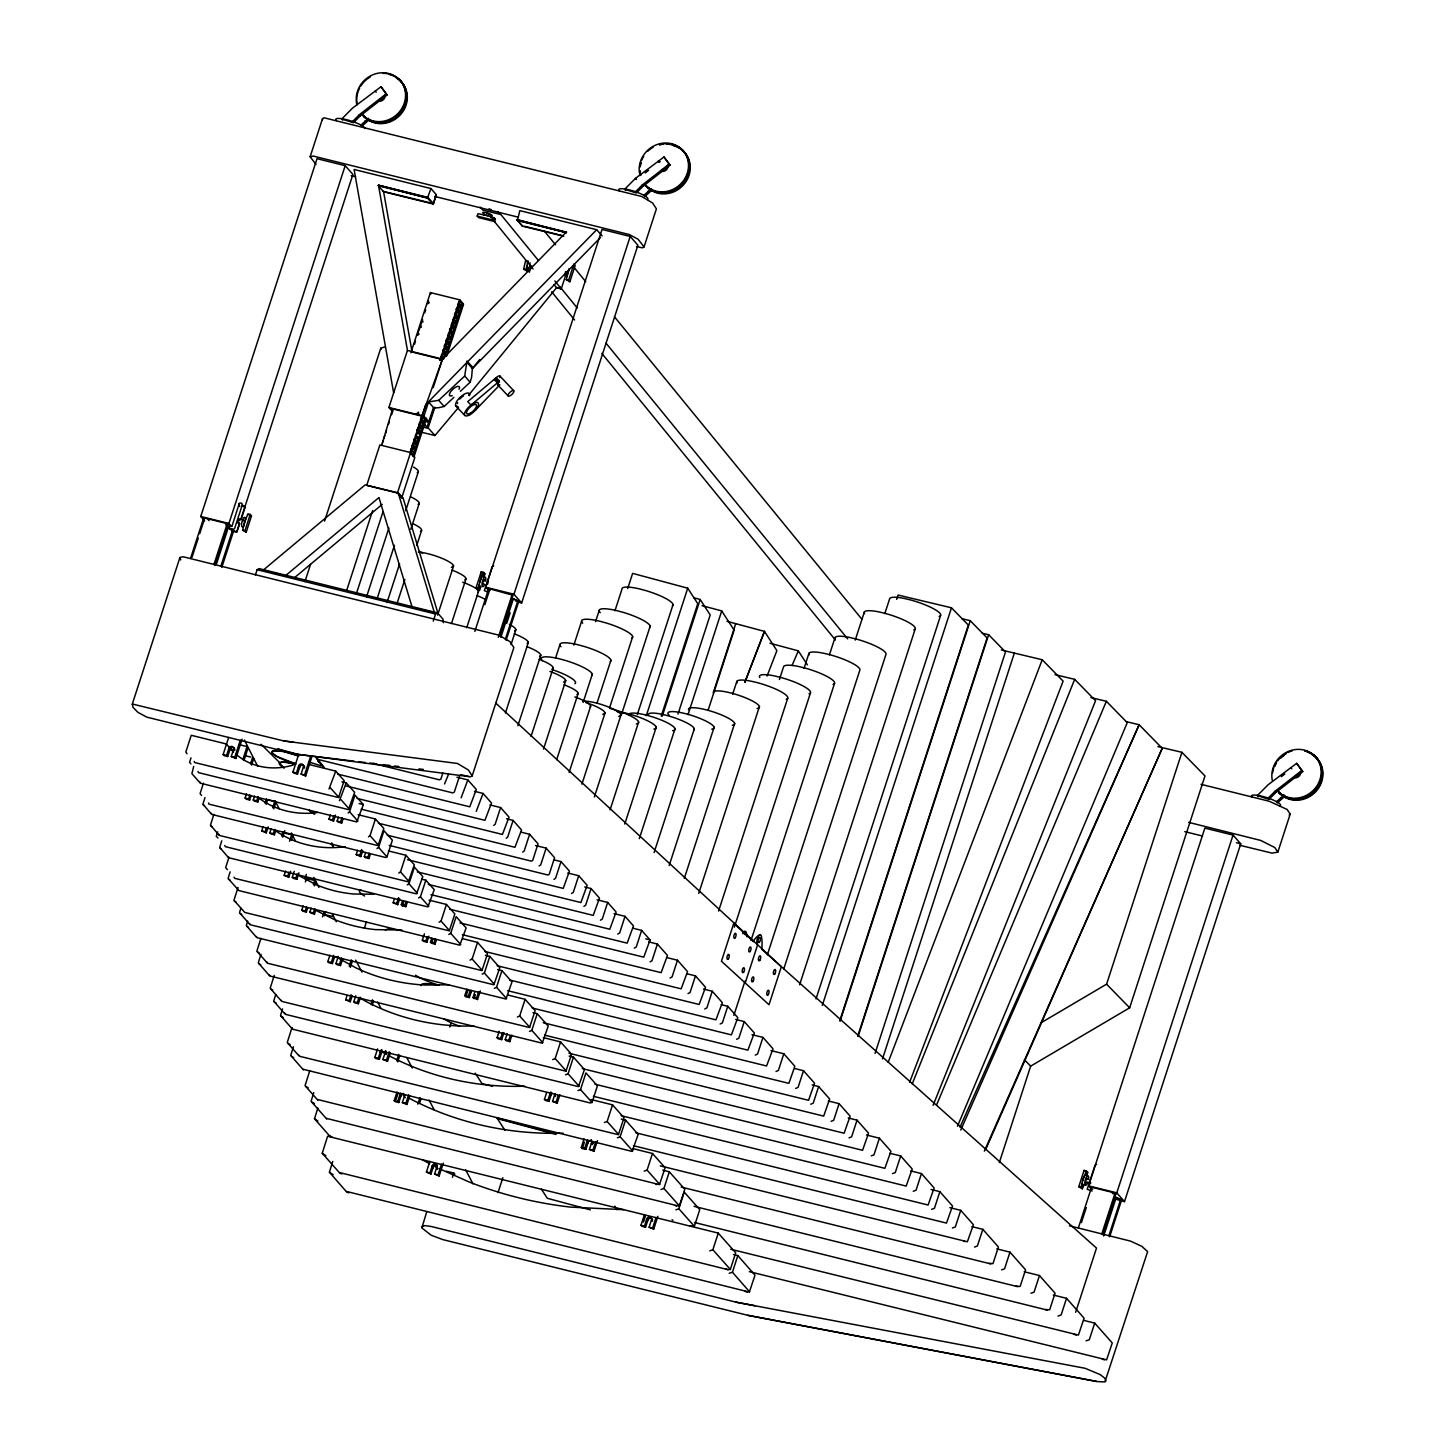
<?xml version="1.0" encoding="UTF-8"?>
<svg xmlns="http://www.w3.org/2000/svg" width="1455" height="1455" viewBox="0 0 1455 1455"><rect width="100%" height="100%" fill="white"/><g stroke="black" fill="none" stroke-linecap="round" stroke-linejoin="round"><path stroke-width="1.5" d="M346.526 1191.445L749.343 1292.095L755 1275.198L737.831 1255.592L733.502 1254.501M426.733 1211.779L421.859 1227.947L431.098 1235.186L442.757 1239.587L747.67 1315.284L1096.597 1381.523L1104.909 1381.941L1147.631 1251.646L1141.829 1246.317L1130.59 1241.133L1069.461 1225.783M1105.946 1381.141L1104.945 1378.322L1100.162 1374.575L1085.066 1368.282L736.012 1302.17L431.171 1226.474L424.915 1225.601L421.877 1226.729M1239.878 845.3L1271.961 853.103L1277.817 852.175L1274.835 847.556L1260.776 840.444L1188.644 822.366M1277.817 852.175L1290.185 814.127L1287.202 809.507L1269.287 801.269L1200.993 784.318M467.019 360.986L464.691 376.045L438.719 400.307L428.552 401.926L423.914 416.185L429.352 422.35L434.099 407.764M339.652 1172.566L727.937 1269.669L730.319 1269.433L735.721 1252.791L718.261 1233.112L327.611 1136.246L322.246 1153.251L339.833 1173.167M329.976 1135.918L332.195 1137.228M412.111 352.128L383.593 191.751L432.826 203.918L427.424 198.098L378.482 185.185L428.025 197.48L433.463 203.645L432.553 203.9M566.432 232.618L517.252 220.251L522.6 226.253L516.943 219.56L566.432 232.618L517.471 220.451L519.835 210.629L596.677 229.708L602.115 235.856M317.663 1099.525L659.497 1184.625L665.117 1167.71L652.495 1153.488L632.889 1148.613M326.575 1118.422L679.194 1206.177L684.832 1189.281L669.318 1171.784L662.752 1170.147M303.313 1069.298L632.125 1151.432L638.181 1134.354L625.559 1120.132L621.249 1119.059M298.712 1055.111L300.094 1056.403L618.393 1134.7L624.013 1117.786L612.537 1104.854L591.039 1099.525M291.964 1028.085L293.219 1029.34L590.13 1102.945L592.003 1102.49L597.423 1085.848L585.947 1072.917L580.527 1089.559L577.962 1090.595M284.689 1013.189L285.926 1014.462L578.453 1086.63L584.455 1069.534L573.47 1057.148L569.16 1056.075M239.766 520.435C239.638 514.288 235.965 526.51 239.257 522.309M281.161 1000.276L282.325 1001.531L565.959 1071.207L571.56 1054.293L560.575 1041.907L543.333 1037.633M484.861 581.273C485.206 575.962 480.968 584.674 483.824 584.037M487.607 584.164L488.189 581.691M1090.504 1182.206L1090.541 1183.752M269.266 974.886L270.357 976.123L542.242 1043.18L548.226 1026.084L537.222 1013.699L532.967 1012.644M266.902 962.082L267.938 963.337L529.529 1027.539L535.131 1010.607L525.11 999.312L507.559 994.965M256.353 936.529L257.317 937.748L506.013 999.021L511.96 981.925L501.939 970.63L497.628 969.557M249.551 923.598L250.478 924.816L493.863 984.78L499.811 967.684L489.789 956.39L485.406 955.298M242.294 504.885L242.33 504.721A2.001 1.855 -41.5 0 0 239.293 503.412L231.891 526.474C225.943 524.109 230.254 531.693 234.564 528.674L242.294 504.885L244.876 507.795L241.003 519.69M244.876 507.795L244.895 507.631A2.001 1.855 -41.5 0 0 242.385 506.031M234.019 877.147L234.819 878.365L449.268 930.836L454.851 913.922L446.449 904.446L429.079 900.136M228.126 856.54L228.817 857.741L427.952 906.92L434.245 889.66L425.842 880.202L421.604 879.147M224.725 845.482L225.361 846.664L416.53 893.879L422.805 876.619L414.402 867.144L408.982 883.785L407.236 884.913M218.887 834.279L219.523 835.461L408.437 881.875L414.293 864.743L405.89 855.267L388.376 850.92M244.058 523.818L247.877 513.851L250.224 514.433L251.515 515.888L246.222 532.203L242.585 530.166L245.549 519.217M211.357 813.29L211.884 814.454L385.702 857.504L386.975 856.85L392.377 840.19L383.975 830.714L378.573 847.374L376.972 848.538M527.456 263.355L528.038 260.863L525.982 269.702L527.274 271.157L528.692 267.884M479.568 590.148L478.277 588.675L479.986 581.091L483.569 572.379L481.223 571.797L475.931 588.093L479.568 590.148L480.987 586.874M567.723 273.34L569.214 268.757L566.25 279.687L569.887 281.743L575.18 265.428L573.888 263.973L568.596 280.269L569.887 281.743M1082.393 1188.771L1081.12 1187.316L1082.829 1179.732L1086.412 1171.02L1084.066 1170.42L1078.773 1186.734L1082.393 1188.771L1084.739 1183.406M208.502 802.978L208.993 804.142L377.991 845.61L383.829 828.477L375.426 819.001L358.112 814.709M200.081 782.099L200.499 783.226L356.766 821.93L363.368 804.597L354.965 795.121L349.564 811.781L348.109 812.981M198.044 771.496L198.407 772.605L348.473 809.617L354.638 792.338L346.235 782.863L341.925 781.79M194.243 761.42L194.57 762.529L338.579 797.54L344.144 780.608L335.741 771.132L309.515 764.621M316.39 758.019L316.681 759.11L452.741 792.902L454.251 792.248L459.671 775.606M246.222 532.203L244.931 530.748L250.224 514.433M525.692 260.281L523.636 269.12L527.274 271.157M479.75 582.327L481.241 577.744M481.623 577.108L482.514 573.252L481.223 571.797M484.733 584.383A4.929 1.582 -76.1 0 1 482.005 585.11A4.929 1.582 -76.1 0 1 484.097 577.599L484.861 573.834L483.569 572.379M1082.593 1180.969L1084.084 1176.386M1086.412 1171.02L1087.703 1172.475L1086.794 1176.331L1085.903 1175.313L1087.049 1171.748M460.398 391.304L470.129 382.192L471.62 377.245L472.457 367.151L468.383 362.531M553.973 284.507L556.556 287.672L561.284 288.854L566.65 272.158M234.655 750.489L233.564 749.398A2.546 2.328 -45.1 0 0 232.018 746.451A2.546 2.328 -45.1 0 0 228.926 748.27L230.017 749.361L227.708 756.509L224.216 755.672L223.124 754.581L228.671 737.43M227.708 756.509L226.616 755.418L228.926 748.27M242.076 739.176L235.837 758.473L231.254 756.545L234.037 748.052M235.837 758.473L234.746 757.382L240.293 740.231M242.894 759.437L247.041 746.561L239.511 744.742M243.985 760.529L248.132 747.652M250.496 763.948L252.57 757.509L253.679 758.601L251.588 765.039M250.969 796.012L249.678 799.995L246.204 799.141L245.113 798.049L246.495 793.757M249.678 799.995L248.587 798.886L249.878 794.921M259.208 797.649L257.826 801.941L254.334 801.105L253.243 800.014L254.516 796.049M257.826 801.941L256.717 800.85L258.117 796.558M265.028 803.233L266.411 798.941M266.12 804.324L267.502 800.032M268.211 826.876L266.301 832.842L261.718 830.896L263.1 826.604M272.649 807.743L274.722 801.305L267.193 799.486M266.301 832.842L265.192 831.733L266.483 827.768M273.74 808.835L275.813 802.396M275.813 830.496L274.431 834.788L270.939 833.951L269.848 832.86L271.121 828.895M304.495 768.04L303.404 766.949A2.546 2.328 -45.1 0 0 301.84 764.002A2.546 2.328 -45.1 0 0 298.748 765.821L299.839 766.912L297.529 774.078L294.056 773.223L292.946 772.132L298.493 754.981M274.431 834.788L273.322 833.697L274.722 829.405M297.529 774.078L296.438 772.987L298.748 765.821M311.897 756.727L305.677 776.024L301.094 774.096L303.404 766.949M281.633 836.061L283.016 831.787M282.725 837.171L284.816 830.732M305.677 776.024L304.568 774.933L310.806 755.636M289.581 841.226L291.655 834.788L284.125 832.988M291.364 840.172L292.746 835.879L291.655 834.788M290.691 871.309L288.763 877.274L284.18 875.346L285.562 871.054M288.763 877.274L287.672 876.183L288.945 872.2M298.966 872.8L296.893 879.238L293.401 878.384L292.31 877.292L294.237 871.345M296.893 879.238L295.801 878.147L297.184 873.855M304.95 878.693L306.35 874.4M305.368 881.93L306.75 877.638M335.505 815.091L333.577 821.057L328.994 819.129L330.376 814.836M307.623 908.084L306.35 912.049L302.858 911.212L301.767 910.121L303.149 905.828M333.577 821.057L332.486 819.965L333.759 815.982M313.389 884.804L314.771 880.511L305.368 878.256M306.35 912.049L305.241 910.957L306.532 906.992M314.48 885.895L315.862 881.603L314.771 880.511M343.089 818.729L341.707 823.021L338.233 822.166L337.124 821.075L338.415 817.11M315.862 909.721L314.48 914.013L310.988 913.176L309.897 912.085L311.17 908.102M341.707 823.021L340.615 821.93L341.998 817.637M314.48 914.013L313.371 912.922L314.771 908.629M322.501 916.905L323.883 912.612M324.283 915.85L325.665 911.558M362.732 850.593L360.804 856.558L356.22 854.612L357.603 850.32M360.804 856.558L359.712 855.449L361.64 849.502M334.705 956.426L332.395 963.574L328.903 962.737L327.812 961.646L329.885 955.208M370.334 854.212L368.933 858.505L365.46 857.668L364.35 856.577L365.642 852.612M332.395 963.574L331.303 962.483L333.595 955.335M368.933 858.505L367.842 857.413L369.224 853.121M342.598 959.1L340.525 965.538L337.033 964.701L335.941 963.592L338.251 956.444M340.525 965.538L339.433 964.447L341.507 958.008M349.236 966.265L351.31 959.845M350.328 967.375L352.419 960.937M352.201 995.784L350.273 1001.749L345.69 999.821L347.072 995.529M350.273 1001.749L349.182 1000.658L351.11 994.693M360.494 997.275L358.403 1003.714L354.929 1002.877L353.82 1001.786L355.748 995.82M358.403 1003.714L357.312 1002.622L358.694 998.33M399.652 898.717L397.724 904.683L393.159 902.755L394.541 898.463M397.724 904.683L396.633 903.591L398.561 897.626M407.255 902.355L405.872 906.647L402.38 905.81L401.289 904.719L402.562 900.736M402.38 905.81L403.653 901.827M371.08 1004.059L372.462 999.767M372.171 1005.15L373.553 1000.858M405.872 906.647L404.763 905.556L406.145 901.263M382.392 1051.128A2.546 2.328 -45.1 0 0 381.701 1052.238L379.391 1059.386L375.917 1058.549L374.808 1057.458L377.591 1048.873M379.391 1059.386L378.3 1058.294L380.61 1051.147A2.546 2.328 -45.1 0 1 381.828 1049.619M390.304 1052.765L387.521 1061.35L382.938 1059.422L385.248 1052.274A2.546 2.328 -45.1 0 0 385.32 1051.001M428.825 936.202L426.915 942.167L423.423 941.312L422.332 940.221L424.405 933.801M387.521 1061.35L386.43 1060.259L389.194 1051.674M426.915 942.167L425.806 941.076L427.097 937.093M436.427 939.839L435.045 944.113L431.553 943.277L430.462 942.185L431.735 938.22M431.553 943.277L432.844 939.312M435.045 944.113L433.954 943.022L435.336 938.748M396.633 1060.804L398.706 1054.366M397.724 1061.895L399.798 1055.457M403.599 1093.505A2.546 2.328 -45.1 0 0 401.125 1095.379L398.816 1102.526L395.342 1101.69L394.232 1100.598L397.015 1092.014M396.033 1099.543L398.106 1093.105M398.816 1102.526L397.724 1101.435L400.034 1094.287A2.546 2.328 -45.1 0 1 400.725 1093.178M409.728 1095.906L406.964 1104.491L402.38 1102.563L404.69 1095.415A2.546 2.328 -45.1 0 0 404.799 1094.778M406.964 1104.491L405.854 1103.399L408.637 1094.815M417.821 1104.2L419.895 1097.761L421.004 1098.852L419.622 1103.145M471.711 990.4L469.401 997.566L465.927 996.711L464.818 995.62L466.91 989.182M465.927 996.711L468.001 990.291M469.401 997.566L468.31 996.457L470.238 990.509L471.329 991.601M480.314 990.946L477.531 999.512L472.966 997.584L474.876 991.619M474.057 998.676L475.33 994.711M477.531 999.512L476.44 998.421L478.513 991.983M437.464 1165.637A2.546 2.328 -45.1 0 0 433.317 1166.855L431.007 1174.021L426.424 1172.075L429.88 1161.363M431.007 1174.021L429.916 1172.912L432.226 1165.764A2.546 2.328 -45.1 0 1 435.318 1163.945A2.546 2.328 -45.1 0 1 436.864 1166.892L434.554 1174.04L439.137 1175.967L443.302 1163.109M439.137 1175.967L438.046 1174.876L441.502 1164.164M503.994 1032.486L501.684 1039.634L498.192 1038.797L497.101 1037.706L499.174 1031.268M452.414 1177.331L453.796 1173.039L446.267 1171.239M501.684 1039.634L500.593 1038.543L502.502 1032.577L503.612 1033.668M511.887 1035.16L509.814 1041.598L506.322 1040.743L505.231 1039.652L507.158 1033.705M509.814 1041.598L508.723 1040.507L510.105 1036.215M552.027 1093.069A2.546 2.328 -45.1 0 0 551.336 1094.196L549.026 1101.344L545.534 1100.507L544.443 1099.398L546.516 1092.978M549.026 1101.344L547.917 1100.253L550.226 1093.105A2.546 2.328 -45.1 0 1 550.936 1091.977M559.92 1094.724L557.156 1103.308L552.573 1101.362L554.882 1094.215A2.546 2.328 -45.1 0 0 554.992 1093.578M557.156 1103.308L556.065 1102.199L558.138 1095.779M591.276 1140.393A2.546 2.328 -45.1 0 0 588.184 1142.23L585.874 1149.377L582.382 1148.541L581.291 1147.449L584.055 1138.865M582.382 1148.541L584.455 1142.102M585.874 1149.377L584.764 1148.286L587.074 1141.138A2.546 2.328 -45.1 0 1 587.784 1140.011M597.459 1140.611L594.004 1151.341L589.42 1149.395L591.73 1142.248A2.546 2.328 -45.1 0 0 591.839 1141.611M592.949 1142.702A2.546 2.328 -45.1 0 1 592.822 1143.339L592.44 1144.539L591.348 1143.448M594.004 1151.341L592.913 1150.25L595.677 1141.666M652.531 1221.182L651.44 1220.09A2.546 2.328 -45.1 0 0 649.876 1217.144A2.546 2.328 -45.1 0 0 646.784 1218.963L647.893 1220.054L645.583 1227.202L642.092 1226.365L641 1225.274L644.456 1214.543M643.474 1222.073L645.547 1215.652M645.583 1227.202L644.474 1226.11L646.784 1218.963M657.86 1216.307L653.713 1229.166L649.13 1227.238L651.44 1220.09M653.713 1229.166L652.622 1228.075L656.078 1217.344M132.078 704.747L179.929 557.465L183.094 556.756L499.101 635.217L510.032 641.728L513.851 647.602L472.184 775.879L470.602 776.806L295.583 754.072L146.828 717.151L137.97 712.386L132.896 707.257L132.587 704.075L283.98 740.977L457.434 763.475L468.364 769.986L472.184 775.879M316.026 164.415L310.133 156.776L322.501 118.728L324.083 117.8L641.655 196.48L652.586 202.972L656.405 208.865L644.038 246.913L642.455 247.841L636.49 246.532M204.609 520.835L200.754 516.47L317.008 158.686L345.181 165.688L352.91 174.418L240.857 519.271M190.496 558.538L203.755 517.78L227.235 523.618L228.199 524.709L214.958 565.468M192.005 557.32L198.28 538.004M199.681 533.712L204.555 518.689L203.755 517.78M213.976 564.376L227.235 523.618L225.634 524.928M231.509 526.383L228.926 523.473L345.181 165.688M216.358 564.304L228.217 527.838L233.655 530.893L221.815 567.359M238.784 504.012L239.748 506.431M220.851 566.268L232.691 529.802M239.457 523.582L236.656 532.203L232.454 531.166M239.729 523.655L236.91 531.748L231.709 530.602L232.036 528.911M190.987 757.855L189.587 762.347L190.896 763.893M391.631 410.583L388.903 407.491L407.455 350.437L378.482 185.185M255.407 575.052L257.135 569.705L259.045 568.596L437.5 612.901L442.975 619.102L443.32 622.74M193.697 766.385L191.896 773.678L200.281 783.117M203.482 783.099L200.099 793.502L201.518 795.43M204.991 797.576L202.918 804.16L211.448 814.145M213.867 814.4L210.466 825.131L219.014 835.134M217.668 831.842L216.286 836.334L217.941 837.989M393.65 392.905L354.092 169.471L430.935 188.55L427.424 198.098M304.913 581.673L310.533 564.376M324.574 521.126L380.774 348.182L384.302 347.072M221.76 840.826L219.705 847.41L228.271 857.413M433.281 203.791L436.245 194.643L430.935 188.55M436.373 194.697L433.463 203.645L383.156 191.351M228.999 857.268L225.616 867.671L227.453 869.69M230.145 871.854L228.089 878.438L238.911 890.587L459.78 945.168L466.146 927.944L456.143 916.65L450.723 933.31L448.777 934.437M410.601 452.56L397.451 492.99L366.715 485.352L379.864 444.939L410.601 452.56L414.857 457.397L401.726 497.828L402.908 498.119L398.252 493.1L434.463 612.846L416.221 608.317M392.668 408.764L381.665 445.375M410.856 352.819L430.425 292.582L459.707 299.839L463.563 304.222L446.794 355.875M238.02 887.477L233.946 900.318L244.876 912.467L481.951 970.594L487.552 953.68L477.531 942.385L462.599 938.675M382.338 443.266L383.356 440.119M383.847 438.646L384.811 435.663M385.557 433.39L386.521 430.425M388.467 424.387L389.431 421.423M391.631 414.693L393.323 409.455M414.511 344.253L415.475 341.288M418.403 332.286L417.44 335.25L419.113 334.013M418.876 330.794L422.55 319.518M424.733 312.789L425.697 309.824M428.625 300.821L427.661 303.786L429.334 302.549M430.807 294.092L430.425 292.582M240.875 908.138L239.511 912.649L249.787 924.471M346.636 590.585L372.625 510.596M247.677 921.07L246.313 925.562L256.607 937.402M477.204 216.104L477.968 213.721L486.643 215.376L494.063 217.723L495.355 219.178L494.591 221.56L478.477 217.559L477.204 216.104L493.3 220.105L494.591 221.56M356.329 593.858L382.938 511.978M417.094 429.752L419.222 427.115L421.805 430.043L420.168 431.207L420.368 434.499L417.094 429.752L419.677 432.681M444.357 345.872L444.848 344.38L447.431 347.309L447.631 350.6L444.357 345.872L446.94 348.782M446.067 340.615L446.54 339.142L449.122 342.052L449.322 345.362L446.067 340.615L448.649 343.544M454.578 314.407L456.706 311.77L459.289 314.68L457.652 315.844L457.852 319.154L454.578 314.407L457.161 317.336M456.288 309.151L456.761 307.678L459.362 310.606L459.544 313.898L456.288 309.151L458.871 312.079M421.95 416.039L410.055 452.614L413.929 456.997L426.515 418.258M440.119 360.094L459.725 299.766M410.71 453.342L422.896 415.857M460.344 300.567L441.374 358.949L439.737 360.113M433.19 387.648L442.466 359.112L566.468 231.872M366.533 596.877L388.903 527.983M413.347 452.178L410.765 449.249L412.42 448.085L415.002 451.014L412.874 453.651L413.547 455.47L410.965 452.56M412.674 447.303L415.257 450.232L415.057 446.921L416.694 445.776L414.111 442.847L412.474 444.011L415.057 446.921M416.276 443.175L413.693 440.247L416.948 444.994L416.767 441.683L418.403 440.538L415.821 437.609M417.985 437.937L415.403 435.009L418.658 439.756L417.985 437.937L420.113 435.281L417.53 432.371M421.386 427.443L418.804 424.514L422.059 429.261L421.877 425.951L423.514 424.805L420.932 421.877L419.295 423.023L421.877 425.951M423.569 420.713L420.986 417.785L422.641 416.639L425.224 419.567L423.096 422.205L423.769 424.023L420.513 419.276M443.339 352.928L445.921 355.857L445.721 352.547L447.358 351.401L444.775 348.473L443.138 349.618L445.721 352.547M450.359 338.306L447.758 335.378L451.032 340.124L450.359 338.306L452.487 335.668L449.886 332.74L448.249 333.886L450.832 336.814M452.05 333.05L454.178 330.412L451.596 327.502L449.959 328.648L452.541 331.576M451.85 326.702L454.433 329.63L453.76 327.812L455.888 325.174L453.305 322.246L451.65 323.41L454.233 326.32M453.56 321.464L456.143 324.392L455.942 321.082L457.598 319.936L454.997 317.008M460.58 306.841L457.998 303.913L461.253 308.66L460.58 306.841L462.708 304.204L460.107 301.276L458.471 302.422L461.053 305.35M413.293 456.27L425.478 418.767M462.926 303.495L445.666 356.639L443.084 353.711L441.429 354.856L444.011 357.785L443.539 359.276L440.956 356.348L441.629 358.166M493.3 220.105L494.063 217.723M260.936 938.311L256.862 951.134L267.193 962.955M433.354 407.909L427.206 426.788L434.936 435.536L458.489 407.509M421.95 426.77L428.006 428.279L434.881 407.145M260.972 954.189L258.281 962.846L269.575 975.778M376.918 599.224L394.469 545.261M405.69 510.723L418.312 471.857M387.012 602.57L399.598 563.831M410.783 529.384L419.185 503.539M329.012 789.01L335.741 771.132M274.231 975.396L270.175 988.236L281.251 1000.876M397.215 602.952L404.854 579.417M416.712 545.516L421.604 530.475M275.741 994.547L273.704 1001.149L284.78 1013.808M339.433 800.741L346.235 782.863M282.525 1008.915L280.506 1015.499L292.073 1028.703M526.619 270.43L527.783 266.865L526.874 265.829M529.274 272.321L531.311 266.065M291.982 1027.612L287.253 1042.526L298.839 1055.73M293.401 1046.763L290.709 1055.421L303.44 1069.916M433.281 621.139L435.591 614.01L437.5 612.901M437.628 615.083L453.614 565.85L452.705 564.394A21.225 4.347 18 0 0 418.494 552.1M368.461 836.825L370.025 835.643L375.426 819.001M451.468 623.54L466.073 578.599L465.163 577.144A21.225 4.347 18 0 0 451.941 570.087M309.769 1070.735L305.059 1085.648L317.808 1100.144M364.387 928.144L366.46 921.724M313.771 1092.614L311.079 1101.29L326.72 1119.022M478.913 589.402L480.077 585.838L479.168 584.819M484.224 573.106L483.06 576.671L480.714 576.089M466.709 627.742L478.531 591.348L477.622 589.893A21.225 4.347 18 0 0 462.708 582.2M488.334 590.148L485.77 587.238L602.024 229.453L630.197 236.456L637.908 245.186L521.654 602.97L518.089 602.079M317.845 1108.019L314.498 1118.786L330.14 1136.519M474.821 631.452L488.753 588.548L513.033 595.295L499.793 636.053M484.842 604.662L489.717 589.639L488.753 588.548M398.761 873.055L400.489 871.909L405.89 855.267M442.884 772.914L440.865 779.153L439.374 779.825L373.317 763.42M448.504 774.369L444.539 783.954M498.301 637.29L512.233 594.386M521.654 602.97L513.942 594.24L630.197 236.456M500.829 637.399L513.379 598.787L518.671 601.661L506.122 640.273M506.667 623.468L510.159 612.755M332.74 1161.436L329.412 1172.203L346.708 1192.045M418.603 897.953L420.422 896.844L425.842 880.202M505.321 639.363L517.871 600.751L513.379 598.787M511.051 644.565L515.925 629.597L514.997 628.142A21.225 4.347 18 0 0 509.377 624.395M456.925 777.206L467.855 779.916L461.126 797.813M505.431 712.968L528.383 642.346L527.456 640.891A21.225 4.347 18 0 0 514.252 633.816M439.083 922.179L441.047 921.088L446.449 904.446M474.439 791.32L483.06 793.448L476.258 811.326M517.889 725.718L540.842 655.077L539.914 653.622A21.225 4.347 18 0 0 526.71 646.566M489.971 804.924L500.593 807.561L495.173 824.203L493.736 825.422M555.664 657.787L559.848 644.874M531.057 736.321L553.3 667.827L552.391 666.372A21.225 4.347 18 0 0 539.168 659.315M506.558 818.801L513.088 820.42L507.686 837.062L506.213 838.28M449.777 1027.012L451.177 1022.683M573.87 645.074L581.582 621.34M470.038 960.136L472.129 959.027L477.531 942.385M543.515 749.07L565.759 680.576L564.849 679.121A21.225 4.347 18 0 0 549.935 671.428M595.586 621.631L599.078 610.864M482.223 974.123L484.37 973.031L489.789 956.39M520.963 832.133L529.62 834.279L524.218 850.92L522.654 852.121M556.665 759.674L578.217 693.326L577.308 691.871A21.225 4.347 18 0 0 564.085 684.796M583.164 702.365L592.276 674.283M614.956 610.754L621.976 589.184A26.827 5.493 18 0 1 639.891 589.002L646.475 590.785A26.827 5.493 18 0 1 672.465 605.862M494.336 988.345L496.537 987.272L501.939 970.63M627.723 588.493L632.634 573.379L687.724 588.202L697.763 603.698L661.261 716.024M569.123 772.423L590.675 706.075L589.766 704.62A21.225 4.347 18 0 0 574.852 696.909M535.531 845.5L546.152 848.138L540.751 864.779L539.15 865.961M596.968 703.238L610.936 660.243M581.909 784.172L605.08 712.877L604.152 711.422A21.225 4.347 18 0 0 585.747 702.529M609.536 707.912L632.67 636.69M554.391 859.941L561.012 861.578L555.592 878.238L553.937 879.384M517.398 1017.009L519.69 1015.972L525.11 999.312M594.349 796.976L621.012 714.914L620.103 713.459A21.225 4.347 18 0 0 602.57 704.857A21.225 4.347 18 0 0 582.873 701.201M621.485 714.514L650.167 626.232M567.759 873.018L578.708 875.728L573.288 892.388L571.56 893.515M529.456 1031.413L531.821 1030.34L537.222 1013.699M637.308 714.605L673.065 604.553M610.063 809.871L638.618 722.026M646.311 715.624L687.724 588.202M584.692 886.968L591.057 888.55L585.638 905.192L583.892 906.338M497.992 1192.645L502.866 1177.677M624.759 824.057L656.223 727.191M662.243 716.206L700.164 599.478L693.817 597.769M552.7 1059.604L555.173 1058.549L560.575 1041.907M597.096 899.808L607.663 902.427L602.261 919.087L600.424 920.197M677.994 714.078L710.204 614.974L700.164 599.478M639.309 838.644L675.029 728.755M565.522 1074.827L568.068 1073.79L573.47 1057.148M688.015 714.641L721.716 610.918L702.11 605.662M614.046 913.613L625.032 916.341L619.63 932.982L617.738 934.092M654.095 852.575L694.326 728.737M713.987 690.561L735.721 623.668M708.167 710.095L734.138 630.142L721.716 610.918M632.943 928.217L641.637 930.382L636.235 947.023L634.271 948.114M669.173 865.525L714.114 727.245M641.637 930.382L650.076 939.93L643.747 957.172L449.704 909.211M732.629 694.29L736.83 681.395M648.785 941.912L657.405 944.059L652.004 960.7L650.058 961.846M684.287 878.42L734.666 723.371M604.389 1122.496L607.135 1121.496L612.537 1104.854M698.727 893.406L759.437 706.548M666.699 957.554L677.484 960.227L672.083 976.869L670.046 977.996M617.356 1137.792L620.139 1136.773L625.559 1120.132M779.425 679.521L783.645 666.554A26.827 5.493 18 0 1 798.468 666.463L804.851 668.009A26.827 5.493 18 0 1 833.042 684.432M686.924 973.759L695.472 975.887L690.052 992.528L687.979 993.638M718.588 911.048L787.719 698.255M804.033 668.427L808.925 653.35M644.183 1171.111L647.093 1170.129L652.495 1153.488M733.811 923.179L721.444 961.228L769.004 1004.732L781.353 966.684L495.809 703.147M703.493 989.073L712.277 991.255L706.875 1007.897L704.729 1008.988M734.339 927.162L810.471 692.871M829.441 654.823L835.043 637.581M661.025 1189.517L663.917 1188.426L669.318 1171.784M721.262 1004.659L727.755 1006.278L722.353 1022.92L720.152 1024.011M750.998 940.53L834.533 683.432M855.231 640.091L864.343 612.046M733.847 1015.39L744.978 981.143M745.215 982.98L757.582 944.932A5.329 2.146 -77.3 0 1 756.946 940.385A5.329 2.146 -77.3 0 1 759.074 935.329L759.71 934.874A5.329 2.146 -77.3 0 1 761.474 936.493L761.765 938.293A28.3 11.367 -77.3 0 1 761.82 948.824M675.866 1209.851L678.848 1208.778L684.25 1192.136L699.764 1209.632L694.362 1226.274L690.179 1226.001M735.721 1019.446L744.251 1021.574L738.849 1038.215L736.612 1039.288M767.367 954.771L859.832 670.209A26.827 5.493 18 0 0 830.132 654.786L823.748 653.259A26.827 5.493 18 0 0 809.162 654.914M884.804 613.664L889.714 598.587A26.827 5.493 18 0 1 904.537 598.496L910.921 600.042A26.827 5.493 18 0 1 939.112 616.465M896.68 599.369L898.081 595.059L951.479 607.808L968.339 625.05L839.826 1020.537M783.79 968.848L885.95 654.459A26.827 5.493 18 0 0 856.249 639.036L849.865 637.49A26.827 5.493 18 0 0 835.279 639.163M751.999 1034.687L762.966 1037.397L757.546 1054.057L755.254 1055.111M709.713 1250.863L712.859 1249.754L718.261 1233.112M799.613 984.78L915.231 628.924M770.986 1050.583L783.808 1053.766L778.407 1070.407L776.042 1071.48M816.019 998.894L940.603 615.465M729.173 1273.289L732.429 1272.234L737.831 1255.592M822.275 1005.46L951.479 607.808M794.739 1068.534L803.506 1070.716L798.104 1087.358L795.667 1088.413M812.145 1084.903L818.619 1086.521L813.218 1103.163L810.744 1104.218M840.117 1021.192L970.249 620.685L961.7 618.63M857.668 1036.287L987.108 637.927L970.249 620.685M858.104 1036.433L988.636 634.726L982.216 633.198M828.277 1100.962L839.08 1103.654L833.679 1120.295L831.132 1121.314M875.055 1053.42L1005.496 651.967L988.636 634.726M848.229 1117.967L857.031 1120.15L851.63 1136.81L849.047 1137.846M882.494 1058.931L1014.353 653.095M866.489 1134.991L879.402 1138.192L873.982 1154.834L871.309 1155.852M889.914 1153.288L900.681 1155.961L895.262 1172.603L892.515 1173.603M910.666 1170.911L921.452 1173.585L916.032 1190.245L913.249 1191.263M931.091 1189.481L939.857 1191.663L934.456 1208.305L931.618 1209.323M949.842 1207.65L960.737 1210.342L955.335 1227.002L952.425 1227.984M999.312 1162.618L1030.649 1066.151L1129.662 1007.806L1204.995 775.952L1181.915 752.326L1157.871 746.597M971.849 1226.601L982.816 1229.33L977.396 1245.971L974.523 1247.081M996.748 1248.863L1009.97 1252.137L1004.568 1268.796L1001.586 1269.869M1040.561 1023.083L1106.582 984.18L1181.915 752.326M1024.211 1271.743L1039.47 1275.526L1034.05 1292.186L1030.94 1293.222M1081.756 1188.044L1082.92 1184.479L1082.011 1183.461M1091.177 1188.79L1088.595 1185.88L1204.849 828.095L1233.04 835.079L1240.751 843.827L1124.497 1201.612L1119.131 1200.284M1078.355 1227.947L1091.596 1187.189L1115.076 1193.027L1115.876 1193.937L1102.635 1234.695M1081.411 1222.6L1086.285 1207.595M1053.347 1295.041L1066.533 1298.315L1061.132 1314.974L1057.985 1316.066M1075.645 1312.301L1096.506 1248.099L761.711 949.151M1101.835 1233.785L1115.076 1193.027M1124.497 1201.612L1116.785 1192.882L1233.04 835.079M1103.672 1236.041L1116.221 1197.429L1121.514 1200.302L1109.656 1236.768M1108.855 1235.859L1120.696 1199.393L1116.221 1197.429M1083.884 1320.413L1094.706 1323.104L1089.304 1339.764L1086.067 1340.837M242.876 521.417L243.622 519.962M494.282 380.464L496.228 377.645A3.838 1.455 -43.3 0 1 499.411 375.899A3.838 1.455 -43.3 0 1 499.847 377.663M499.465 381.083L471.002 405.072L467.764 401.635L496.228 377.645L499.465 381.083L497.628 384.793L508.177 395.96M888.187 1062.296L1042.216 659.752L1001.295 649.967M909.593 1082.32L1063.114 681.122L1042.216 659.752M767.076 676.011L776.897 650.621L764.475 631.397L727.009 621.321M912.212 1083.939L1074.681 679.34L1055.002 674.629M933.11 1105.309L1095.56 700.71L1074.681 679.34M936.602 1104.872L1106.364 701.292L1090.886 697.6M957.481 1126.243L1127.243 722.662L1106.364 701.292M792.066 665.444L798.322 650.858L770.004 643.256M477.222 589.548L478.64 586.292M453.614 565.85L451.359 567.45M466.073 578.599L464.818 579.89M478.077 592.385L478.531 591.348M515.925 629.597L514.652 630.888M528.383 642.346L527.11 643.637M540.842 655.077L539.569 656.369M553.3 667.827L552.045 669.118M565.759 680.576L563.503 682.177M578.217 693.326L576.962 694.617M590.221 707.112L590.675 706.075M605.08 712.877L602.807 714.478M621.012 714.914L618.757 716.515M960.773 1130.044L1139.138 724.717L1126.279 721.644M985.69 1149.505L1162.218 748.325L1139.138 724.717L959.991 1127.188M984.344 1151.141L1162.218 748.325M1086.921 1182.297C1084.102 1184.843 1087.121 1174.858 1087.758 1179.314M310.133 156.776L313.298 156.067L629.306 234.528L638.145 239.275L644.038 246.913M556.719 287.508L468.583 395.233M472.493 368.297L479.695 359.531M475.494 410.092L499.865 384.848M416.257 414.293L418.385 412.129L418.876 414.948M596.677 229.708L425.66 404.672L422.059 415.73L442.466 359.112L407.455 350.437M600.551 237.438L472.439 368.533L467 362.368M341.725 119.001L352.51 108.125L381.01 86.736L387.139 94.921L360.294 115.818L353.42 122.747L341.725 119.001L342.689 120.092M352.456 121.656L359.33 114.727L386.175 93.829L381.01 86.736M360.785 125.203L368.479 118.364M361.749 126.294L369.443 119.456M624.686 189.259L635.471 178.365L663.971 156.994L670.1 165.179L643.237 186.076L636.362 193.006L624.686 189.259L625.65 190.35M635.399 191.915L642.273 184.985L669.136 164.088L663.971 156.994M643.747 195.461L651.44 188.623M644.711 196.552L652.404 189.714M1257.338 795.612L1268.123 784.736L1296.641 763.348L1302.771 771.532L1275.908 792.429L1269.033 799.377L1257.338 795.612L1258.302 796.703M1268.069 798.268L1274.944 791.338L1301.807 770.441L1296.641 763.348M1276.399 801.814L1284.092 794.976M1277.363 802.905L1285.056 796.085M428.552 401.926L433.99 408.073L439.119 407.618L444.157 406.472L453.905 397.361M285.362 575.816L378.955 497.537L412.165 607.299M293.801 578.29L382.21 504.376M1289.148 814.927L1290.185 814.127M645.165 172.927L648.639 170.308M660.188 161.65L659.115 162.451L658.151 161.359M1281.309 776.661L1284.801 774.042M331.394 843.391A21.152 4.329 18 0 0 333.268 846.283L331.831 843.1M742.832 933.692A5.329 2.146 -77.3 0 1 744.014 931.891L744.633 931.436A5.329 2.146 -77.3 0 1 746.397 933.055L746.688 934.856A28.3 11.367 -77.3 0 1 746.888 936.784M459.362 310.606L460.999 309.442L458.416 306.514M449.122 342.052L450.777 340.906L448.195 337.978M447.431 347.309L449.068 346.144L446.485 343.216M753.344 941.058A28.3 11.367 -77.3 0 1 758.655 935.456L759.71 934.874M744.633 931.436L743.578 932.018A28.3 11.367 -77.3 0 0 743.05 932.364M379.191 100.468A5.111 4.729 -41.5 0 0 380.464 100.286L381.683 99.758L380.719 98.667M662.134 170.726A5.111 4.729 -41.5 0 0 663.425 170.544L664.644 170.017L663.68 168.925M499.138 384.793L497.628 384.793M293.419 764.93C274.049 771.005 251.533 767.931 236.056 754.236M345.181 846.628C321.064 850.138 295.674 844.682 275.577 830.769M317.608 812.49C297.002 815.437 275.286 810.49 258.626 797.867M401.907 930.036L375.463 929.618A163.469 151.102 -41.6 0 1 333.904 919.324L314.771 909.848M449.195 984.78L424.824 985.035A199.353 184.294 -41.6 0 1 356.202 968.012L335.614 956.626M373.771 894.243L353.765 894.007A133.915 123.784 -41.6 0 1 316.172 884.695L299.002 875.692M473.966 1025.902L465.182 1026.084A234.437 216.722 -41.6 0 1 366.26 1001.567L358.894 997.366M623.722 1209.669L570.778 1207.123A437.373 404.326 -41.6 0 1 468.746 1181.806L439.192 1168.638M293.437 742.196L283.98 740.977M342.034 1173.839L340.706 1173.639M349 1192.754L347.618 1192.536M337.651 774.078L469.765 806.816L476.312 789.483L467.855 779.916M346.181 785.955L484.933 820.329L491.499 803.014L483.06 793.448M357.075 798.413L502.43 834.443L509.032 817.11L500.593 807.561M354.165 761.183L295.583 754.072M358.639 761.711L365.332 762.511M369.806 763.038L376.499 763.839M383.192 764.639L389.904 765.439M394.36 765.985L398.834 766.512M418.931 768.913L423.387 769.44M361.186 809.18L514.925 847.301L521.545 829.987L513.088 820.42M378.409 823.221L531.421 861.142L532.657 860.487L538.059 843.845L529.62 834.279M387.212 835.152L547.917 875.001L549.19 874.346L554.591 857.704L546.152 848.138M389.158 845.391L563.212 888.405L569.451 871.145L561.012 861.578M407.564 859.723L580.891 902.555L587.147 885.295L578.708 875.728M988.909 1263.358L993.001 1263.613L998.403 1246.971L982.816 1229.33M483.333 214.667L487.862 215.795M417.294 871.891L593.222 915.377L599.496 898.117L591.057 888.55M1015.972 1286.147L1020.155 1286.438L1025.575 1269.797L1009.97 1252.137M428.243 884.367L609.809 929.236L616.102 911.994L607.663 902.427M1045.345 1309.518L1049.655 1309.827L1055.057 1293.186L1039.47 1275.526M430.971 894.643L627.16 943.149L633.471 925.907L625.032 916.341M730.737 1249.245L1078.428 1335.072L1084.084 1318.175L1066.533 1298.315M749.343 1271.652L1106.6 1359.861L1112.257 1342.965L1094.706 1323.104M459.944 922.888L661.116 972.668L667.481 955.444L657.405 944.059M462.417 934.71L681.158 988.836L687.56 971.631L677.484 960.227M484.751 951.443L699.127 1004.477L705.548 987.272L695.472 975.887M492.099 218.596L495.355 219.178M497.119 965.702L715.933 1019.846L722.353 1002.64L712.277 991.255M509.559 979.979L731.392 1034.869L737.831 1017.682L727.755 1006.278M507.577 990.673L747.87 1050.164L754.327 1032.959L744.251 1021.574M532.148 1007.969L766.567 1065.988L773.023 1048.8L762.966 1037.397M747.688 1315.32L1096.652 1381.377M736.012 1302.17L755.072 1305.772M543.242 1022.738L788.883 1083.357L794.848 1066.26L783.808 1053.766M544.625 1035.142L808.562 1100.307L814.564 1083.211L803.506 1070.716M568.905 1053.22L823.676 1116.112L829.659 1099.016L818.619 1086.521M582.309 1068.607L844.118 1133.227L850.12 1116.149L839.08 1103.654M594.986 1084.211L862.56 1150.287L868.562 1133.209L857.031 1120.15M593.44 1096.306L884.895 1168.329L890.933 1151.232L879.402 1138.192M621.085 1115.658L906.174 1186.08L912.212 1169.002L900.681 1155.961M635.744 1132.772L928.09 1205.013L934.128 1187.953L921.452 1173.585M633.452 1145.703L946.477 1223.091L952.534 1206.013L939.857 1191.663M660.224 1165.855L967.357 1241.77L973.431 1224.71L960.737 1210.342M460.799 774.642L469.019 776.588M308.824 762.002L321.191 765.803M245.058 755.691L250.697 757.055M223.124 754.581L226.616 755.418M231.254 756.545L234.746 757.382M292.946 772.132L296.438 772.987M301.094 774.096L304.568 774.933M245.113 798.049L248.587 798.886M253.243 800.014L256.717 800.85M328.994 819.129L332.486 819.965M337.124 821.075L340.615 821.93M261.718 830.896L265.192 831.733M269.848 832.86L273.322 833.697M356.22 854.612L359.712 855.449M364.35 856.577L367.842 857.413M284.18 875.346L287.672 876.183M292.31 877.292L295.801 878.147M393.159 902.755L396.633 903.591M401.289 904.719L404.763 905.556M325.484 914.777L332.995 916.577M301.767 910.121L305.241 910.957M309.897 912.085L313.371 912.922M422.332 940.221L425.806 941.076M430.462 942.185L433.954 943.022M327.812 961.646L331.303 962.483M335.941 963.592L339.433 964.447M464.818 995.62L468.31 996.457M472.966 997.584L476.44 998.421M345.69 999.821L349.182 1000.658M353.82 1001.786L357.312 1002.622M497.101 1037.706L500.593 1038.543M505.231 1039.652L508.723 1040.507M374.808 1057.458L378.3 1058.294M382.938 1059.422L386.43 1060.259M544.443 1099.398L547.917 1100.253M552.573 1101.362L556.065 1102.199M394.232 1100.598L397.724 1101.435M402.38 1102.563L405.854 1103.399M581.291 1147.449L584.764 1148.286M589.42 1149.395L592.913 1150.25M426.424 1172.075L429.916 1172.912M434.554 1174.04L438.046 1174.876M641 1225.274L644.474 1226.11M649.13 1227.238L652.622 1228.075M556.556 287.672L561.284 288.854M351.201 175.709L355.602 176.783M434.59 196.407L517.98 217.104M378.446 185.403L427.897 197.68M516.998 219.814L566.432 232.091M378.446 185.785L427.588 197.989M524.528 226.253L563.303 235.874M522.49 226.18L563.812 236.201M523.636 269.12L525.982 269.702M566.25 279.687L568.596 280.269M411.911 351.983L439.028 358.712M388.903 407.491L423.914 416.185M424.987 421.259L429.352 422.35M421.113 432.117L434.936 435.536M249.169 515.306L251.515 515.888M482.514 573.252L484.861 573.834M200.754 516.47L228.926 523.473M485.77 587.238L513.942 594.24M487.952 590.057L489.899 590.548M242.585 530.166L244.931 530.748M475.931 588.093L478.277 588.675M487.752 591.93L484.351 590.694L492.154 566.759A2.001 1.855 -41.5 0 1 493.718 565.886M515.47 600.86L518.671 601.661M271.157 572.288L263.046 570.287L365.169 484.879L398.306 492.918L403.217 498.483L438.155 613.937M275.213 573.306L283.325 575.307M257.135 569.705L435.591 614.01M1236.423 842.754L1240.751 843.827M1184.788 831.642L1202.412 836.007M359.13 803.542L363.368 804.597M645.729 938.857L650.076 939.93M1087.703 1172.475L1084.066 1170.42M1088.595 1185.88L1116.785 1192.882M1115.876 1193.937L1112.366 1193.064L1113.002 1193.791M1090.795 1188.699L1092.741 1189.172M1078.773 1186.734L1081.12 1187.316M1092.159 1190.972L1087.194 1189.317L1094.997 1165.4A2.001 1.855 -41.5 0 1 1096.561 1164.527M1121.514 1200.302L1116.713 1199.102L1117.349 1199.829M681.176 1187.044L990.819 1263.922M694.071 1206.322L1017.936 1286.729M694.526 1222.491L1047.345 1310.1M1104.418 1359.825L1102.253 1359.152M727.937 1269.669L725.827 1269.015M747.161 1292.058L745.015 1291.385M1076.282 1335.035L1074.19 1334.399M492.554 1086.358L481.951 1083.52L475.258 1073.172M551.409 1132.627L496.973 1117.986L504.885 1130.208M497.301 1118.604L556.083 1134.427M590.403 1209.887L547.298 1198.283L541.442 1189.226M438.901 985.126L438.155 984.926A26.827 5.493 18 0 1 415.512 975.232M486.788 213.339L489.789 214.649M655.841 1184.243L656.751 1184.552M964.138 1241.242L965.065 1241.533M488.971 208.756L491.081 209.684M675.338 1205.668L676.32 1205.995M308.133 1087.776L305.786 1086.521M290.109 1044.563L287.926 1043.362M293.692 1057.53L291.418 1056.294M276.323 1003.095L274.304 1001.968M283.179 1017.482L281.124 1016.336M333.159 1174.658L329.412 1172.203M317.881 1121.078L314.498 1118.786M272.703 990.164L270.757 989.036M325.92 1155.688L322.246 1153.251M314.371 1103.563L311.861 1102.199M259.19 952.989L257.39 951.916M260.718 964.774L258.826 963.665M248.532 927.399L246.986 926.489M241.675 914.468L240.166 913.576M236.056 902.118L234.419 901.082M221.433 849.065L220.069 848.138M230.072 880.202L228.526 879.202M212.103 826.767L210.793 825.876M204.446 805.761L203.227 804.888M313.807 813.745A21.152 4.329 18 0 1 309.333 810.253L314.698 814.182M422.15 1159.69L429.698 1163.709M433.463 1165.71L437.246 1167.71M672.046 1219.781L672.992 1220.272M187.04 753.799L185.84 751.944L191.242 735.284L226.216 743.96L233.528 751.835M319.1 762.547L317.899 760.674L323.537 767.058M566.613 274.177L566.195 272.849M228.217 527.838L233.655 530.893M284.071 767.858L279.378 763.093L282.87 761.984L295.783 764.111A21.152 4.329 18 0 0 284.052 767.876M733.629 923.143L753.49 941.676M261.027 744.232L280.233 763.166M298.366 767.021L299.457 768.113M228.544 749.471L229.635 750.562M554.5 1095.415L555.592 1096.506M550.226 1093.105L551.336 1094.196M549.845 1094.287L550.936 1095.379M591.73 1142.248L592.822 1143.339M587.074 1141.138L588.184 1142.23M586.692 1142.321L587.784 1143.412M646.402 1220.163L647.493 1221.254M333.213 956.517L334.323 957.608M385.248 1052.274L385.975 1054.548L384.866 1053.456M380.61 1051.147L381.701 1052.238M380.228 1052.347L381.319 1053.438M404.29 1096.597L405.399 1097.688M400.034 1094.287L401.125 1095.379M399.652 1095.488L400.743 1096.579M453.796 1173.039L454.888 1174.13M436.482 1168.074L437.573 1169.183M432.226 1165.764L433.317 1166.855M431.844 1166.965L432.935 1168.056M1106.582 984.18L1129.662 1007.806M1024.356 1059.731L1030.649 1066.151M499.993 376.118L513.761 390.74A3.838 1.455 -43.3 0 1 510.396 395.596A3.838 1.455 -43.3 0 1 508.741 393.705A3.838 1.455 -43.3 0 1 513.761 390.74M495.537 378.373L498.774 381.81M494.955 379.1L498.192 382.538M494.518 379.828L497.774 383.265M455.888 406.018L464.8 415.475M330.34 787.773L338.742 797.249M340.834 799.504L349.236 808.98M349.564 811.781L357.966 821.257M370.025 835.643L378.427 845.119M400.489 871.909L408.891 881.384M378.573 847.374L386.975 856.85M408.982 883.785L417.385 893.261M420.422 896.844L428.825 906.32M441.047 921.088L449.45 930.563M450.723 933.31L460.744 944.604M472.129 959.027L482.151 970.321M484.37 973.031L494.391 984.326M496.537 987.272L506.558 998.567M519.69 1015.972L529.711 1027.266M531.821 1030.34L542.806 1042.726M555.173 1058.549L566.159 1070.953M568.068 1073.79L579.054 1086.176M580.527 1089.559L592.003 1102.49M607.135 1121.496L618.611 1134.445M620.139 1136.773L632.761 1150.996M663.917 1188.426L679.43 1205.922M647.093 1170.129L659.715 1184.352M678.848 1208.778L694.362 1226.274M712.859 1249.754L730.319 1269.433M229.017 747.124L233.218 751.853M1301.807 770.441L1302.771 771.532M1297.405 774.496L1298.369 775.588A5.111 4.729 -41.5 0 0 1299.788 773.351M1290.821 767.713L1291.785 768.804M1296.35 775.297L1297.314 776.388A5.111 4.729 -41.5 0 1 1294.804 777.097M1274.944 791.338L1275.908 792.429M1280.527 797.667L1281.491 798.759M669.136 164.088L670.1 165.179M664.753 168.125L665.717 169.217A5.111 4.729 -41.5 0 0 667.354 165.725M662.462 169.453L663.425 170.544M642.273 184.985L643.237 186.076M647.857 191.296L648.839 192.387M635.471 178.365L636.435 179.474M497.792 211.502L500.356 214.412L482.751 210.047L480.168 207.137M386.175 93.829L387.139 94.921M490.28 216.559L491.19 217.577M381.792 97.867L382.756 98.958A5.111 4.729 -41.5 0 0 384.156 96.739M375.208 91.101L376.172 92.192M379.5 99.195L380.464 100.286M359.33 114.727L360.294 115.818M364.914 121.038L365.878 122.129M378.3 185.767L383.738 191.915M455.069 312.916L457.652 315.844M453.36 318.154L455.942 321.082M452.869 319.645L455.47 322.574M451.177 324.883L453.76 327.812M452.741 334.886L449.468 330.14M442.647 351.11L445.248 354.038M464.691 376.045L470.129 382.192M441.12 359.24L442.029 360.276M438.719 400.307L444.157 406.472M426.988 421.313L422.568 416.312L391.286 408.546L392.195 409.582M417.585 428.279L420.168 431.207M414.184 438.755L416.767 441.683M411.983 445.485L414.566 448.413M397.142 492.627L401.726 497.828M229.363 527.783L231.927 530.693M208.065 519.562L209.047 520.654M423.751 423.46L428.006 428.279M732.429 1272.234L749.598 1291.84M544.024 230.708L555.519 244.767M574.216 267.611L585.71 281.67M614.465 316.826L861.778 619.102M499.574 212.939L538.405 260.463M559.993 286.853L577.253 307.969M606.008 343.18L847.665 638.872M492.918 219.705L533.039 268.939M551.663 291.8L574.598 319.954M601.824 353.365L835.425 640.036M554.846 280.96L561.248 288.836M315.771 756.527L324.01 767.331M798.322 650.858L807.361 664.844M614.738 1206.195L617.029 1209.723M355.693 960.118L361.986 972.104M377.682 1002.077L380.828 1008.06M407.018 1058.021L412.256 1068.006M429.025 1099.98L434.263 1109.965M465.691 1169.911L473.02 1183.897M244.44 740.068L257.699 766.312M275.05 800.632L279.142 808.707M291.382 832.933L295.456 841.008M313.825 877.347L318.936 887.459M332.195 913.704L336.269 921.779M180.747 559.957L179.929 557.465M435.791 1164.382L437.664 1168.511M422.296 320.3L423.005 322.046M420.586 325.556L421.295 327.284M380.774 348.182L381.028 349.455M322.501 118.728L322.592 119.801M299.839 766.912A2.546 2.328 -45.1 0 1 304.604 767.403M591.239 1139.902A2.546 2.328 -45.1 0 1 591.585 1140.411M230.017 749.361A2.546 2.328 -45.1 0 1 234.782 749.852M647.893 1220.054A2.546 2.328 -45.1 0 1 652.604 1219.908M592.694 1141.502A2.546 2.328 -45.1 0 1 592.894 1142.084M385.848 1051.019A2.546 2.328 -45.1 0 1 386.212 1051.51M666.281 144.154A25.535 23.626 -41.5 0 1 687.16 177.51A25.535 23.626 -41.5 0 1 646.457 186.313M640.691 175.473A25.535 23.626 -41.5 0 1 640.182 171.29M678.266 146.991A25.535 23.626 -41.5 0 1 683.468 182.93A25.535 23.626 -41.5 0 1 646.293 186.131M640.527 175.291A25.535 23.626 -41.5 0 1 640.018 171.09M640.255 166.834A25.535 23.626 -41.5 0 1 641.237 162.614M659.679 144.936A25.535 23.626 -41.5 0 1 663.971 144.118M666.117 143.972A25.535 23.626 -41.5 0 1 676.411 146.046M677.939 146.628A25.535 23.626 -41.5 0 1 683.141 182.566A25.535 23.626 -41.5 0 1 645.965 185.767M640.2 174.927A25.535 23.626 -41.5 0 1 639.691 170.726M639.945 166.47A25.535 23.626 -41.5 0 1 640.928 162.251M641.691 160.214A25.535 23.626 -41.5 0 1 643.728 156.303M647.93 151.138A25.535 23.626 -41.5 0 1 653.259 147.155M659.351 144.572A25.535 23.626 -41.5 0 1 663.644 143.754M667.936 143.663A25.535 23.626 -41.5 0 1 676.102 145.682M673.338 145.736A25.481 23.571 -41.5 0 1 685.014 183.057A25.481 23.571 -41.5 0 1 644.656 183.894M667.9 165.197A5.111 4.729 -41.5 0 1 661.516 171.326M639.691 174.254A25.481 23.571 -41.5 0 1 667.354 143.063A25.481 23.571 -41.5 0 1 685.56 177.292A25.481 23.571 -41.5 0 1 645.438 185.076M395.633 77.097A25.535 23.626 -41.5 0 1 400.834 113.035A25.535 23.626 -41.5 0 1 363.659 116.236M382.829 73.35A25.535 23.626 -41.5 0 1 403.726 106.706A25.535 23.626 -41.5 0 1 363.022 115.509M357.257 104.669A25.535 23.626 -41.5 0 1 359.676 87.955M360.767 86.045A25.535 23.626 -41.5 0 1 370.316 76.897M396.178 77.788A25.481 23.571 -41.5 0 1 399.889 115.327A25.481 23.571 -41.5 0 1 361.695 113.635M389.667 74.587A25.535 23.626 -41.5 0 1 402.617 110.162A25.535 23.626 -41.5 0 1 363.495 116.054M384.938 94.939A5.111 4.729 -41.5 0 1 378.555 101.068M356.73 103.996A25.481 23.571 -41.5 0 1 384.393 72.805A25.481 23.571 -41.5 0 1 402.617 107.033A25.481 23.571 -41.5 0 1 362.477 114.818M563.012 1133.172A334.523 309.242 -41.6 0 1 408.2 1097.707M404.417 1095.633A334.523 309.242 -41.6 0 1 400.652 1093.523M524.618 1086.194A294.074 271.849 -41.6 0 1 389.303 1055.893M385.739 1053.984A294.074 271.849 -41.6 0 1 382.192 1052.02M744.378 933.983A2.655 1.073 -77.3 0 1 745.269 934.801M459.653 1026.23A26.827 5.493 18 0 1 443.648 1018.736M420.95 985.672A26.827 5.493 18 0 1 436.773 985.017M385.43 930.182A24.262 4.965 18 0 1 393.814 929.272M364.568 896.007A24.262 4.965 18 0 1 360.876 889.733M413.602 467.11A21.079 4.31 18 0 1 417.203 472.675M600.224 612.701A26.827 5.493 18 0 1 617.011 610.682L623.577 612.464A26.827 5.493 18 0 1 649.567 627.542M419.695 551.463A21.079 4.31 18 0 1 422.532 553.337M413.002 523.727A21.079 4.31 18 0 1 420.495 531.275M410.583 496.792A21.079 4.31 18 0 1 418.076 504.358M582.727 623.158A26.827 5.493 18 0 1 599.515 621.158L606.08 622.94A26.827 5.493 18 0 1 632.07 637.999M560.993 646.711A26.827 5.493 18 0 1 577.762 644.711L584.346 646.493A26.827 5.493 18 0 1 610.336 661.552M542.333 660.752A26.827 5.493 18 0 1 559.12 658.751L565.686 660.534A26.827 5.493 18 0 1 591.694 675.593M552.318 669.682A26.827 5.493 18 0 1 574.961 683.686M786.227 699.255A26.827 5.493 18 0 0 758.037 682.832L751.653 681.304A26.827 5.493 18 0 0 737.067 682.959M628.887 715.114A24.262 4.965 18 0 1 656.478 718.224A24.262 4.965 18 0 1 672.683 730.665M669.136 715.314A24.262 4.965 18 0 1 692.562 715.715A24.262 4.965 18 0 1 711.768 729.173M713.296 692.926A24.262 4.965 18 0 1 740.886 696.036A24.262 4.965 18 0 1 757.091 708.458M913.74 629.924A26.827 5.493 18 0 0 885.549 613.501L879.166 611.955A26.827 5.493 18 0 0 864.579 613.628M688.524 709.749A24.262 4.965 18 0 1 716.115 712.859A24.262 4.965 18 0 1 732.32 725.281M808.98 693.871A26.827 5.493 18 0 0 780.771 677.448L774.406 675.902A26.827 5.493 18 0 0 759.801 677.575M648.184 715.096A24.262 4.965 18 0 1 672.774 717.206A24.262 4.965 18 0 1 693.926 729.955M610.045 708.439A24.262 4.965 18 0 1 633.58 717.533A24.262 4.965 18 0 1 636.271 723.935M617.175 711.659A24.262 4.965 18 0 1 646.838 720.407A24.262 4.965 18 0 1 653.895 729.101M476.858 595.568A21.225 4.347 18 0 1 484.442 598.914M484.097 577.599A4.929 1.582 -76.1 0 1 485.734 580.763M457.943 406.491A9.167 3.492 -43.3 0 1 460.271 397.142A9.167 3.492 -43.3 0 1 469.547 395.651M452.25 395.669A6.584 2.51 -43.3 0 1 449.904 393.014A6.584 2.51 -43.3 0 1 456.706 386.666A6.584 2.51 -43.3 0 1 459.053 389.322M457.507 403.617A6.584 2.51 -43.3 0 1 457.598 402.708M459.744 399.107A6.584 2.51 -43.3 0 1 463.563 395.887M1087.994 1181.878A4.929 1.582 -76.1 0 1 1084.921 1184.315A4.929 1.582 -76.1 0 1 1086.758 1176.458A4.929 1.582 -76.1 0 1 1088.576 1179.405M243.858 525.655A4.929 1.582 -76.1 0 1 241.621 525.419A4.929 1.582 -76.1 0 1 243.185 518.635A4.929 1.582 -76.1 0 1 245.44 518.889M484.133 213.794A4.929 1 18 0 1 484.097 212.303A4.929 1 18 0 1 490.735 214.34A4.929 1 18 0 1 490.772 215.849M531.948 266.356A4.929 1.582 -76.1 0 1 529.984 267.211A4.929 1.582 -76.1 0 1 530.038 262.682M567.014 275.923A4.929 1.582 -76.1 0 1 565.613 271.521M1251.9 797.158A15.332 3.128 18 0 1 1265.905 797.34A15.332 3.128 18 0 1 1280.109 805.87M336.269 120.547A15.332 3.128 18 0 1 348.382 120.165A15.332 3.128 18 0 1 364.969 128.549M619.23 190.787A15.332 3.128 18 0 1 633.234 190.987A15.332 3.128 18 0 1 647.457 199.499M1307.463 751.98A25.535 23.626 -41.5 0 1 1317.793 787.883A25.535 23.626 -41.5 0 1 1279.291 792.848M1304.953 750.853A25.535 23.626 -41.5 0 1 1317.921 786.409A25.535 23.626 -41.5 0 1 1278.8 792.302M1274.507 766.749A25.535 23.626 -41.5 0 1 1276.544 762.838M1280.764 757.691A25.535 23.626 -41.5 0 1 1286.093 753.69M1304.808 750.671A25.535 23.626 -41.5 0 1 1317.757 786.227A25.535 23.626 -41.5 0 1 1278.636 792.12M1272.598 772.841A25.535 23.626 -41.5 0 1 1273.598 768.622M1274.344 766.567A25.535 23.626 -41.5 0 1 1276.399 762.656M1277.654 760.838A25.535 23.626 -41.5 0 1 1285.929 753.508M1287.893 752.49A25.535 23.626 -41.5 0 1 1292.022 750.944M1311.81 754.418A25.481 23.571 -41.5 0 1 1315.52 791.938A25.481 23.571 -41.5 0 1 1277.326 790.265M1311.101 753.526A25.535 23.626 -41.5 0 1 1316.284 789.483A25.535 23.626 -41.5 0 1 1279.127 792.666M1305.117 751.035A25.535 23.626 -41.5 0 1 1318.085 786.591A25.535 23.626 -41.5 0 1 1278.963 792.484M1280.927 757.873A25.535 23.626 -41.5 0 1 1284.383 755.054M1300.57 771.55A5.111 4.729 -41.5 0 1 1294.186 777.679M1272.343 780.626A25.481 23.571 -41.5 0 1 1300.024 749.416A25.481 23.571 -41.5 0 1 1318.23 783.645A25.481 23.571 -41.5 0 1 1278.108 791.429M764.475 631.397L744.851 682.268L764.475 631.397M273.031 750.816L272.176 752.853L276.632 756.382L295.547 763.766A21.152 4.329 18 0 1 271.885 751.635A21.152 4.329 18 0 1 298.748 756.054L283.361 751.453L273.031 750.816M297.511 754.199L277.741 748.889A21.152 4.329 18 0 0 297.584 754.254L297.511 754.199M768.276 994.62A2.546 1.019 -77.3 0 0 768.713 990.382A2.546 1.019 -77.3 0 0 766.803 993.274A2.546 1.019 -77.3 0 0 768.276 994.62M774.86 973.85A2.546 1.019 -77.3 0 0 775.279 969.612A2.546 1.019 -77.3 0 0 773.387 972.522A2.546 1.019 -77.3 0 0 774.86 973.85M759.91 960.191A2.546 1.019 -77.3 0 0 760.328 955.935A2.546 1.019 -77.3 0 0 758.437 958.845A2.546 1.019 -77.3 0 0 759.91 960.191M753.053 981.27A2.546 1.019 -77.3 0 0 753.49 977.033A2.546 1.019 -77.3 0 0 751.58 979.924A2.546 1.019 -77.3 0 0 753.053 981.27M743.651 972.086A2.546 1.019 -77.3 0 0 744.087 967.848A2.546 1.019 -77.3 0 0 742.196 970.74A2.546 1.019 -77.3 0 0 743.651 972.086M728.428 958.754A2.546 1.019 -77.3 0 0 728.864 954.498A2.546 1.019 -77.3 0 0 726.973 957.408A2.546 1.019 -77.3 0 0 728.428 958.754M735.284 937.657A2.546 1.019 -77.3 0 0 735.703 933.419A2.546 1.019 -77.3 0 0 733.811 936.311A2.546 1.019 -77.3 0 0 735.284 937.657M750.234 951.334A2.546 1.019 -77.3 0 0 750.653 947.096A2.546 1.019 -77.3 0 0 748.761 949.988A2.546 1.019 -77.3 0 0 750.234 951.334M759.565 941.912A2.655 1.073 -77.3 0 0 760.001 937.493A2.655 1.073 -77.3 0 0 758.019 940.512A2.655 1.073 -77.3 0 0 759.565 941.912M470.529 413.093A6.584 2.51 -43.3 0 0 476.312 404.726A6.584 2.51 -43.3 0 0 467.673 409.837A6.584 2.51 -43.3 0 0 470.529 413.093M470.165 414.602A9.167 3.492 -43.3 0 0 478.204 402.944A9.167 3.492 -43.3 0 0 466.164 410.074A9.167 3.492 -43.3 0 0 470.165 414.602"/></g></svg>
